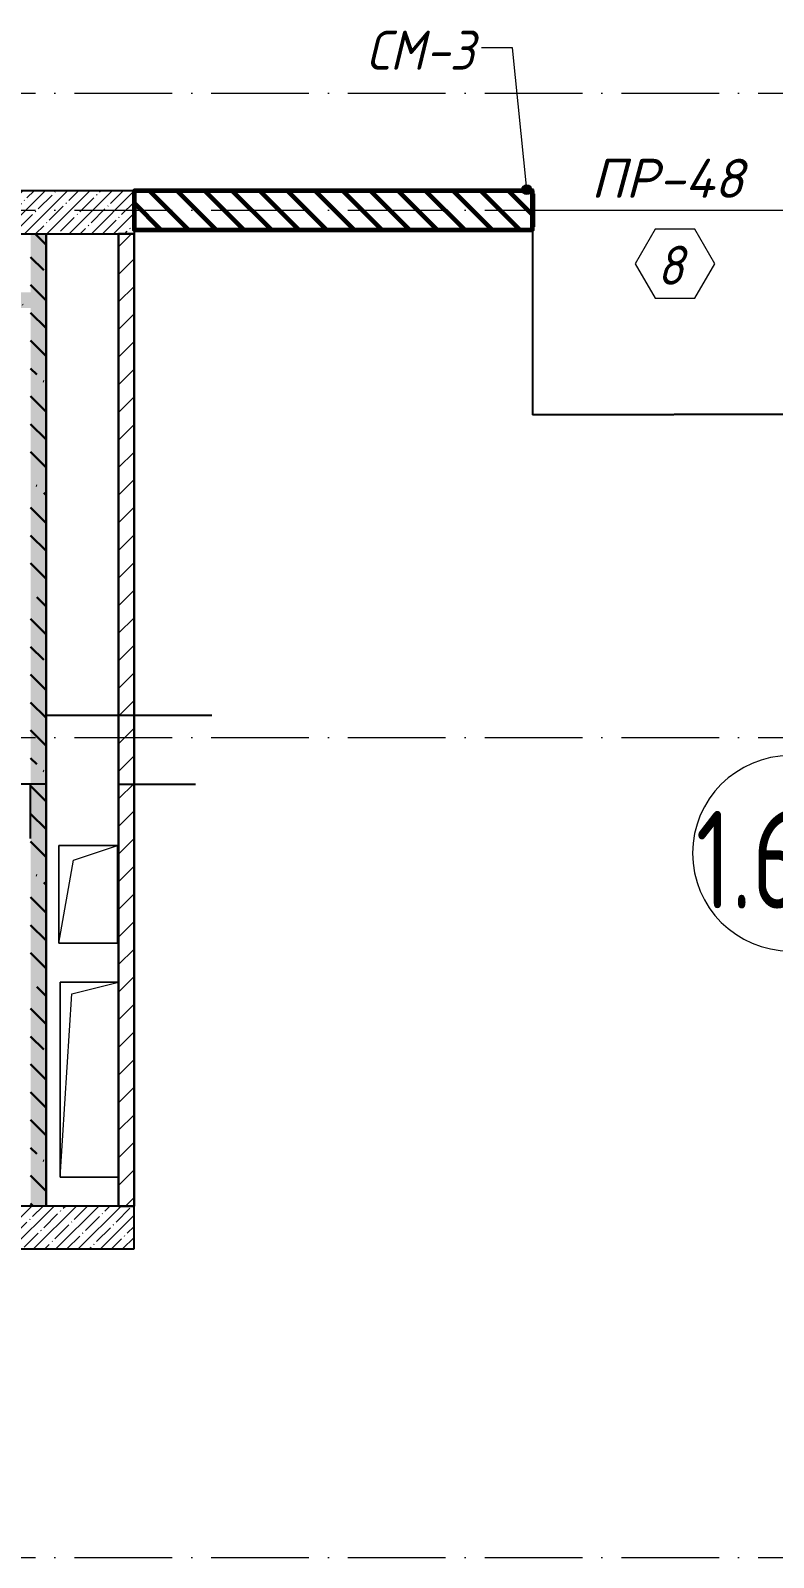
# Model space of a CAD drawing. Header units: millimetres. Extents: x 12986 to 523328, y -9759 to 30092.
# Drawn here: x 163077 to 166881, y 3600 to 11421 of the extents above; entities that cross this region are included whole.
import ezdxf

# ---------------------------------------------------------------- set-up
doc = ezdxf.new("R2010")
doc.units = ezdxf.units.MM
doc.linetypes.add('50_200_ШТРИХ_1Т_ш5_п1_п1_', pattern=[700, 500, -100, 0, -100])
for name, color, linetype, lineweight in [('0) ПГП', 1, 'Continuous', 30), ('1) ПГП Зеленый', 3, 'Continuous', 30), ('2) Расчет', 1, 'Continuous', 30), ('5) Блок ячеистый', 160, 'Continuous', 60), ('A-ANNO-DIMS', 7, 'Continuous', 9), ('A-AREA-IDEN', 7, 'Continuous', 9), ('A-DOOR-IDEN', 7, 'Continuous', 9), ('A-FLOR', 7, 'Continuous', 9), ('A-GENM', 7, 'Continuous', 9), ('A-GENM-1', 7, 'Continuous', 25), ('A-GENM-IDEN', 7, 'Continuous', 9), ('A-WALL-1', 7, 'Continuous', 25), ('A-WALL-PATT-1', 7, 'Continuous', 5), ('A-WALL-PATT-3', 250, 'Continuous', 5), ('Оси-2', 7, '50_200_ШТРИХ_1Т_ш5_п1_п1_', 9)]:
    doc.layers.add(name, color=color, linetype=linetype, lineweight=lineweight)
doc.layers.add('A-WALL-4', color=7, linetype='Continuous', lineweight=25, true_color=0x000000)
doc.layers.add('A-WALL-5', color=7, linetype='Continuous', lineweight=13, true_color=0x008000)
doc.styles.add('ISOCPEUR_I_3', font='isocpeui.ttf', dxfattribs={"width": 0.9, "height": 200})
doc.styles.add('ISOCPEUR_I_5', font='isocpeui.ttf', dxfattribs={"height": 200})
doc.styles.add('СПДС', font='ГОСТ тип А.ttf', dxfattribs={"width": 0.9})
doc.dimstyles.get("Standard").update_dxf_attribs({"dimtxt": 0.18, "dimasz": 0.18, "dimexe": 0.18, "dimexo": 0.0625, "dimgap": 0.09, "dimtad": 0, "dimtih": 1, "dimtoh": 1, "dimdec": 4, "dimzin": 0, "dimdsep": 46, "dimtxsty": 'Standard', "dimcen": 0.09, "dimadec": 0, "dimazin": 0, "dimtfac": 1, "dimtdec": 4, "dimtofl": 0, "dimtmove": 0, "dimatfit": 3, "dimfxl": 1, "dimtolj": 1, "dimtzin": 0, "dimarcsym": 0})
pattern_1 = [(50, (61996.893, 0), (72.873764, -6.37607), [7.62, -83.82]), (355, (61996.89, 0), (-14.09699, 76.422444), [6.096, -67.056]), (100.451, (62002.966, -0.53), (58.776964, 70.04687), [6.476, -71.236]), (46.184, (61996.89, 20.32), (108.43142, -16.817454), [11.43, -125.73]), (96.636, (62005.93, 18.92), (94.961, 98.97089), [9.714, -106.854]), (351.184, (61996.89, 20.32), (94.96227, 98.97018), [9.144, -100.584]), (21, (62007.053, 15.24), (60.64565, -40.906537), [7.62, -83.82]), (326, (62007.05, 15.24), (24.72083, 73.67493), [6.096, -67.056]), (71.451, (62012.11, 11.83), (85.36689, 32.768737), [6.476, -71.236]), (37.5, (61996.893, 0), (1.235525, 33.8224325), [3.353, -62.89, 3.353, -64.719, -67.31]), (37.5, (61996.893, 0), (1.235525, 33.8224325), [-134.315, 3.353, -63.957]), (7.5, (61996.893, 0), (26.728146, 40.072549), [3.353, -35.458, 3.353, -61.366, -25.654]), (7.5, (61996.893, 0), (26.728146, 40.072549), [-103.53, 3.353, -22.301]), (327.5, (61974.236, 0), (54.2363175, -2.292117), [3.353, -22.047, 3.353, -75.895, -105.156]), (327.5, (61974.236, 0), (54.2363175, -2.292117), [-104.648, 3.353, -101.803]), (317.5, (61964.076, 0), (59.25158, 10.17014), [3.353, -29.667, 3.353, -49.276, -74.676]), (317.5, (61964.076, 0), (59.25158, 10.17014), [-85.649, 3.353, -71.323])]
pattern_2 = [(135, (61996.9, 0), (-142.5612, -142.5612), []), (135, (62139.46, 0), (-142.5612, -142.5612), [252.016, -50.403, 3.353, -47.05])]
pattern_3 = [(45, (61996.89, 0), (-57.024626, 57.024626), []), (45, (62053.92, 0), (-57.024626, 57.024626), [100.806, -20.161, 3.353, -16.808])]

# ---------------------------------------------------------------- blocks, each defined once
blk = doc.blocks.new('AR_Отверстие прямоугольное _в плите_ - AR_Отверстие прямоугольное _в плите_-24486508-АР1_Кладочный план 1 этажа')
at = {"layer": 'A-GENM'}
for p, q in [((150, 250), (-150, 250)), ((-150, 250), (-150, -250)), ((-75, 175), (150, 250)), ((150, -250), (150, 250)), ((-150, -250), (-75, 175)), ((-150, -250), (150, -250))]:
    blk.add_line(p, q, dxfattribs=at)
blk = doc.blocks.new('AR_Отверстие прямоугольное _в плите_ - AR_Отверстие прямоугольное _в плите_-24486678-АР1_Кладочный план 1 этажа')
at = {"layer": 'A-GENM'}
for p, q in [((149, 500), (-150, 500)), ((-150, 500), (-150, -500)), ((-90, 440), (149, 499.8)), ((-150, -500), (-90, 440)), ((-150, -500), (149, -500))]:
    blk.add_line(p, q, dxfattribs=at)
blk = doc.blocks.new('Фахверк_СКБ_Уголок_Тип 2 - СМ-3_200х2230h-26671997-АР1_Кладочный план 1 этажа')
at = {"layer": 'A-GENM-1'}
for p, q in [((125, 156), (125, 81)), ((200, 156), (125, 156)), ((125, 81), (131, 81)), ((131, 81), (131, 150)), ((131, 150), (200, 150)), ((200, 150), (200, 156)), ((131, 19), (125, 19)), ((125, 19), (125, -56)), ((131, -50), (131, 19)), ((125, -56), (200, -56)), ((200, -50), (131, -50)), ((200, -56), (200, -50))]:
    blk.add_line(p, q, dxfattribs=at)
blk = doc.blocks.new('Стойка_Влож_Полоса боковая - Полоса-27101091-АР1_Кладочный план 1 этажа')
at = {"layer": 'A-GENM'}
for p, q in [((-5, 85), (0, 85)), ((-5, -85), (-5, 85)), ((0, 31), (0, -31)), ((0, -85), (-5, -85))]:
    blk.add_line(p, q, dxfattribs=at)
blk = doc.blocks.new('AAR_СКБ_Марка_Двери_Перемычка и проем - Марка перемычки и проема-25306769-АР1_Кладочный план 1 этажа')
at = {"layer": 'A-DOOR-IDEN'}
for p, q in [((-5, 0), (5, 0)), ((-0.968, -0.984), (-1.986, -2.747)), ((1.067, -0.984), (-0.968, -0.984)), ((2.085, -2.747), (1.067, -0.984)), ((-1.986, -2.747), (-0.968, -4.509)), ((1.067, -4.509), (2.085, -2.747)), ((-0.968, -4.509), (1.067, -4.509))]:
    blk.add_line(p, q, dxfattribs=at)
blk = doc.blocks.new('DIMBLOCK207-АР1_Кладочный план 1 этажа')
at = {"layer": 'A-ANNO-DIMS', "color": 0, "lineweight": -2, "transparency": 16777216}
for p, q in [((165646.9, 10449.3), (165646.9, 9453)), ((167096.9, 10396.9), (167096.9, 9453)), ((165647.1, 9453.2), (166371.2, 9453.2)), ((167096.7, 9453.2), (166372.6, 9453.2))]:
    blk.add_line(p, q, dxfattribs=at)
at = {"layer": 'A-ANNO-DIMS', "color": 0, "transparency": 16777216}
for points in [[(165647.1, 9453.2), (165647.1, 9453.2), (165646.9, 9453.2)], [(167096.7, 9453.2), (167096.7, 9453.2), (167096.9, 9453.2)]]:
    blk.add_solid(points, dxfattribs=at)
at = {"layer": 'Defpoints', "color": 0, "transparency": 16777216}
for p in [(165646.9, 10449.3), (167096.9, 10397), (167096.9, 9453.2)]:
    blk.add_point(p, dxfattribs=at)
at = {"layer": 'A-ANNO-DIMS', "color": 0, "transparency": 16777216, "insert": (166371.9, 9453.2), "char_height": 0.18, "width": 579.201, "attachment_point": 5}
blk.add_mtext('\\A1;1450.0000', dxfattribs=at)
blk = doc.blocks.new('DIMBLOCK225-АР1_Кладочный план 1 этажа')
at = {"layer": 'A-ANNO-DIMS', "color": 0, "lineweight": -2, "transparency": 16777216}
for p, q in [((163076.9, 7561.1), (162877.7, 7561.1)), ((163076.9, 7281.5), (163076.9, 7561.3)), ((163156.7, 7561.1), (163077.1, 7561.1)), ((163156.9, 7281.5), (163156.9, 7561.3))]:
    blk.add_line(p, q, dxfattribs=at)
at = {"layer": 'A-ANNO-DIMS', "color": 0, "transparency": 16777216}
for points in [[(163077.1, 7561.1), (163077.1, 7561.1), (163076.9, 7561.1)], [(163156.7, 7561.1), (163156.7, 7561.1), (163156.9, 7561.1)]]:
    blk.add_solid(points, dxfattribs=at)
at = {"layer": 'Defpoints', "color": 0, "transparency": 16777216}
for p in [(163156.9, 7561.1), (163076.9, 7281.5), (163156.9, 7281.5)]:
    blk.add_point(p, dxfattribs=at)
at = {"layer": 'A-ANNO-DIMS', "color": 0, "transparency": 16777216, "insert": (162725.4, 7561.2), "char_height": 0.18, "width": 303.391, "attachment_point": 1, "line_spacing_factor": 1.149209}
blk.add_mtext('\\A1;80.0000', dxfattribs=at)
blk = doc.blocks.new('DIMBLOCK226-АР1_Кладочный план 1 этажа')
at = {"layer": 'A-ANNO-DIMS', "color": 0, "lineweight": -2, "transparency": 16777216}
for p, q in [((163156.9, 7281.5), (163156.9, 7914.9)), ((163157.1, 7914.7), (163526.7, 7914.7)), ((163526.9, 7281.5), (163526.9, 7914.9)), ((163526.9, 7914.7), (164005.1, 7914.7))]:
    blk.add_line(p, q, dxfattribs=at)
at = {"layer": 'A-ANNO-DIMS', "color": 0, "transparency": 16777216}
for points in [[(163157.1, 7914.8), (163157.1, 7914.7), (163156.9, 7914.7)], [(163526.7, 7914.8), (163526.7, 7914.7), (163526.9, 7914.7)]]:
    blk.add_solid(points, dxfattribs=at)
at = {"layer": 'Defpoints', "color": 0, "transparency": 16777216}
for p in [(163526.9, 7914.7), (163156.9, 7281.5), (163526.9, 7281.5)]:
    blk.add_point(p, dxfattribs=at)
at = {"layer": 'A-ANNO-DIMS', "color": 0, "transparency": 16777216, "insert": (163778.2, 7914.9), "char_height": 0.18, "width": 455.087, "attachment_point": 1, "line_spacing_factor": 1.149209}
blk.add_mtext('\\A1;369.9999', dxfattribs=at)
blk = doc.blocks.new('DIMBLOCK227-АР1_Кладочный план 1 этажа')
at = {"layer": 'A-ANNO-DIMS', "color": 0, "lineweight": -2, "transparency": 16777216}
for p, q in [((163526.9, 7281.5), (163526.9, 7561.3)), ((163527.1, 7561.1), (163606.7, 7561.1)), ((163606.9, 7281.5), (163606.9, 7561.3)), ((163606.9, 7561.1), (163921.4, 7561.1))]:
    blk.add_line(p, q, dxfattribs=at)
at = {"layer": 'A-ANNO-DIMS', "color": 0, "transparency": 16777216}
for points in [[(163527.1, 7561.1), (163527.1, 7561.1), (163526.9, 7561.1)], [(163606.7, 7561.1), (163606.7, 7561.1), (163606.9, 7561.1)]]:
    blk.add_solid(points, dxfattribs=at)
at = {"layer": 'Defpoints', "color": 0, "transparency": 16777216}
for p in [(163606.9, 7561.1), (163526.9, 7281.5), (163606.9, 7281.5)]:
    blk.add_point(p, dxfattribs=at)
at = {"layer": 'A-ANNO-DIMS', "color": 0, "transparency": 16777216, "insert": (163770.2, 7561.2), "char_height": 0.18, "width": 303.391, "attachment_point": 1, "line_spacing_factor": 1.149209}
blk.add_mtext('\\A1;80.0000', dxfattribs=at)
blk = doc.blocks.new('Марка_Помещения - Номер-25198446-Объем проектирования 1 этажа')
at = {"layer": 'A-AREA-IDEN'}
for start, end in [(360, 180), (180, 360)]:
    blk.add_arc((0, 0), 2.5, start, end, dxfattribs=at)

msp = doc.modelspace()

# ---------------------------------------------------------------- hatches: boundary and pattern name
at = {"layer": '0) ПГП'}
h = msp.add_hatch(dxfattribs=at)
h.set_pattern_fill('FP_16', color=256, style=0, pattern_type=2)
h.set_pattern_definition(pattern_1)
h.paths.add_polyline_path([(163156.89334, 5400.00001), (163156.89334, 10380.00001), (163076.89334, 10380.00001), (163076.89334, 5400.00001)], flags=0)
h = msp.add_hatch(dxfattribs=at)
h.set_pattern_fill('FP_17', color=256, style=0, pattern_type=2)
h.set_pattern_definition(pattern_2)
h.paths.add_polyline_path([(163156.89334, 5400.00001), (163156.89334, 10380.00001), (163076.89334, 10380.00001), (163076.89334, 5400.00001)], flags=0)
h = msp.add_hatch(dxfattribs=at)
h.set_pattern_fill('FP_16', color=256, style=0, pattern_type=2)
h.set_pattern_definition(pattern_1)
h.paths.add_polyline_path([(163076.89334, 10000.00001), (163076.89334, 10080.00001), (159686.89328, 10080.00001), (159686.89328, 10000.00001), (160584.14922, 10000.00001)], flags=0)
h.paths.add_polyline_path([(159646.89328, 10000.00001), (159646.89328, 10007.40001), (159682.39328, 10007.40001), (159682.39328, 10072.60001), (159646.89328, 10072.60001), (159646.89328, 10080.00001), (156286.89328, 10080.00001), (156286.89328, 10000.00001), (157519.61797, 10000.00001)], flags=0)
h = msp.add_hatch(dxfattribs=at)
h.set_pattern_fill('FP_17', color=256, style=0, pattern_type=2)
h.set_pattern_definition(pattern_2)
h.paths.add_polyline_path([(163076.89334, 10000.00001), (163076.89334, 10080.00001), (159686.89328, 10080.00001), (159686.89328, 10000.00001), (160584.14922, 10000.00001)], flags=0)
h.paths.add_polyline_path([(159646.89328, 10000.00001), (159646.89328, 10007.40001), (159682.39328, 10007.40001), (159682.39328, 10072.60001), (159646.89328, 10072.60001), (159646.89328, 10080.00001), (156286.89328, 10080.00001), (156286.89328, 10000.00001), (157519.61797, 10000.00001)], flags=0)
at = {"layer": '5) Блок ячеистый'}
h = msp.add_hatch(dxfattribs=at)
h.set_pattern_fill('FP_3', color=256, style=0, pattern_type=2)
h.set_pattern_definition([(135, (61996.89, 0), (-70.71068, -70.71068), [])])
h.paths.add_polyline_path([(169126.89328, 10400.00001), (169126.89328, 10600.00001), (167096.89328, 10600.00001), (167096.89328, 10400.00001), (167165.89328, 10400.00001)], flags=0)
h.paths.add_polyline_path([(163648.68047, 10400.00001), (165646.89328, 10400.00001), (165646.89328, 10600.00001), (163606.89328, 10600.00001), (163606.89328, 10400.00001)], flags=0)
h.paths.add_polyline_path([(154026.89328, 10400.00001), (154506.89334, 10400.00001), (154506.89334, 10600.00001), (153406.89328, 10600.00001), (153406.89328, 10400.00001), (153946.89328, 10400.00001)], flags=0)
h.paths.add_polyline_path([(155456.89334, 10400.00001), (156206.89328, 10400.00001), (156206.89328, 10600.00001), (155456.89334, 10600.00001), (155456.89334, 10469.00001)], flags=0)
h.paths.add_polyline_path([(151887.89328, 10400.00001), (151956.89328, 10400.00001), (151956.89328, 10600.00001), (151606.89328, 10600.00001), (151606.89328, 10400.00001)], flags=0)
at = {"layer": 'A-GENM-IDEN'}
h = msp.add_hatch(color=256, dxfattribs=at)
edge = h.paths.add_edge_path(flags=0)
edge.add_arc((165617.89328, 10606.00001), 25, 0, 360)
at = {"layer": 'A-WALL-PATT-1'}
h = msp.add_hatch(dxfattribs=at)
h.set_pattern_fill('FP_1', color=256, style=0, pattern_type=2)
h.set_pattern_definition(pattern_3)
h.paths.add_polyline_path([(163606.89328, 10380.00001), (163606.89328, 10600.00001), (156206.89328, 10600.00001), (156206.89328, 10380.00001), (160584.14922, 10380.00001)], flags=0)
h = msp.add_hatch(dxfattribs=at)
h.set_pattern_fill('FP_1', color=256, style=0, pattern_type=2)
h.set_pattern_definition(pattern_3)
h.paths.add_polyline_path([(157519.61797, 5180.00001), (161716.89328, 5180.00001), (161716.89328, 5400.00001), (156206.89328, 5400.00001), (156206.89328, 5180.00001)], flags=0)
h.paths.add_polyline_path([(163606.89328, 5180.00001), (163606.89328, 5400.00001), (162766.89328, 5400.00001), (162766.89328, 5180.00001)], flags=0)
at = {"layer": 'A-WALL-PATT-3'}
h = msp.add_hatch(dxfattribs=at)
h.set_pattern_fill('FP_15', color=256, style=0, pattern_type=2)
h.set_pattern_definition([(45, (61996.89, 0), (-70.71068, 70.71068), [])])
h.paths.add_polyline_path([(163526.89328, 5400.00001), (163606.89328, 5400.00001), (163606.89328, 10380.00001), (163526.89328, 10380.00001), (163526.89328, 8709.76827)], flags=0)

# ---------------------------------------------------------------- linework, layer by layer
at = {"layer": '1) ПГП Зеленый'}
msp.add_lwpolyline([(163526.89328, 10380.00001), (163606.89328, 10380.00001), (163606.89328, 5400.00001), (163526.89328, 5400.00001)], close=True, dxfattribs=at)
at = {"layer": '2) Расчет'}
msp.add_line((163156.89334, 5400.00001), (163156.89334, 10380.00001), dxfattribs=at)
at = {"layer": '5) Блок ячеистый'}
for p, q in [((165577.89328, 10600.00001), (163606.89328, 10600.00001)), ((165646.89328, 10469.00001), (165646.89328, 10531.00001)), ((163606.89328, 10400.00001), (165577.89328, 10400.00001))]:
    msp.add_line(p, q, dxfattribs=at)
msp.add_lwpolyline([(165646.89328, 10600.00001), (163606.89328, 10600.00001), (163606.89328, 10400.00001), (165646.89328, 10400.00001)], close=True, dxfattribs=at)
at = {"layer": 'A-FLOR'}
for p, q in [((163221.89325, 7247), (163521.89325, 7247)), ((163221.89325, 6747), (163221.89325, 7247)), ((163521.89325, 7247), (163521.89325, 6747)), ((163521.89325, 6747), (163221.89325, 6747)), ((163227.89327, 6547.00001), (163526.89328, 6547.00001)), ((163227.89327, 5547.00001), (163227.89327, 6547.00001)), ((163526.89328, 5547.00001), (163227.89327, 5547.00001))]:
    msp.add_line(p, q, dxfattribs=at)
at = {"layer": 'A-GENM-IDEN'}
for p, q in [((165543.73037, 11332.25917), (165386.11861, 11332.25917)), ((165617.89328, 10606.00001), (165543.73037, 11332.25917))]:
    msp.add_line(p, q, dxfattribs=at)
msp.add_circle((165617.89328, 10606.00001), 25, dxfattribs=at)
at = {"layer": 'A-WALL-1'}
for p, q in [((163606.89328, 10600.00001), (156206.89328, 10600.00001)), ((156206.89328, 10380.00001), (163606.89328, 10380.00001)), ((163606.89328, 5400.00001), (162766.89328, 5400.00001)), ((163606.89328, 5180.00001), (163606.89328, 5400.00001)), ((162766.89328, 5180.00001), (163606.89328, 5180.00001))]:
    msp.add_line(p, q, dxfattribs=at)
at = {"layer": 'A-WALL-4'}
msp.add_line((163606.89328, 10600.00001), (163606.89328, 10380.00001), dxfattribs=at)
at = {"layer": 'A-WALL-5'}
for p, q in [((163526.89328, 10380.00001), (163526.89328, 5400.00001)), ((163606.89328, 5400.00001), (163606.89328, 10380.00001))]:
    msp.add_line(p, q, dxfattribs=at)
at = {"layer": 'Оси-2'}
for p, q in [((57586.89328, 11100), (187948.52131, 11100)), ((57586.89328, 10500), (187948.52131, 10500)), ((57586.89328, 7800), (187948.52131, 7800)), ((57586.89328, 3600), (187948.52131, 3600))]:
    msp.add_line(p, q, dxfattribs=at)

# ---------------------------------------------------------------- block references
at = {"layer": 'A-AREA-IDEN', "xscale": 199.9999999999999, "yscale": 199.9999999999999, "zscale": 199.9999999999999}
msp.add_blockref('Марка_Помещения - Номер-25198446-Объем проектирования 1 этажа', (166966.95471, 7206.52533), dxfattribs=at)
at = {"layer": 'A-DOOR-IDEN', "xscale": 99.99999999999993, "yscale": 99.99999999999993, "zscale": 99.99999999999993}
msp.add_blockref('AAR_СКБ_Марка_Двери_Перемычка и проем - Марка перемычки и проема-25306769-АР1_Кладочный план 1 этажа', (166371.89328, 10501.01072), dxfattribs=at)
at = {"layer": 'A-GENM', "rotation": 180}
msp.add_blockref('Стойка_Влож_Полоса боковая - Полоса-27101091-АР1_Кладочный план 1 этажа', (165652.89328, 10500.00001), dxfattribs=at)
at = {"layer": 'A-GENM'}
for name, p in [('AR_Отверстие прямоугольное _в плите_ - AR_Отверстие прямоугольное _в плите_-24486508-АР1_Кладочный план 1 этажа', (163371.89325, 6997)), ('AR_Отверстие прямоугольное _в плите_ - AR_Отверстие прямоугольное _в плите_-24486678-АР1_Кладочный план 1 этажа', (163377.89327, 6047.00001))]:
    msp.add_blockref(name, p, dxfattribs=at)
at = {"layer": 'A-GENM-1', "rotation": 180}
msp.add_blockref('Фахверк_СКБ_Уголок_Тип 2 - СМ-3_200х2230h-26671997-АР1_Кладочный план 1 этажа', (165777.89328, 10550.00001), dxfattribs=at)

# ---------------------------------------------------------------- texts
at = {"layer": 'A-AREA-IDEN', "insert": (166483.18841, 7423.64394), "char_height": 500, "width": 1212.1515, "attachment_point": 1, "style": 'СПДС'}
msp.add_mtext('1.68', dxfattribs=at)
at = {"layer": 'A-DOOR-IDEN', "insert": (166285.69476, 10318.36935), "char_height": 200, "width": 158.734125, "attachment_point": 1, "style": 'ISOCPEUR_I_3'}
msp.add_mtext('\\fISOCPEUR|b0|i1|c204|p34|;\\W.9;8', dxfattribs=at)
at = {"layer": 'A-GENM-IDEN', "char_height": 200, "attachment_point": 1}
for s, insert, width, style in [('СМ', (164796.75924, 11419.87376), 367.9745625, 'ISOCPEUR_I_3'), ('-3', (165100.36861, 11419.87376), 317.46825, 'ISOCPEUR_I_3'), ('ПР', (165946.10835, 10763.48468), 416.8775, 'ISOCPEUR_I_5'), ('-48', (166290.06669, 10763.48468), 561.18125, 'ISOCPEUR_I_5')]:
    msp.add_mtext(s, dxfattribs=dict(at, insert=insert, width=width, style=style))

# ---------------------------------------------------------------- dimensions: what is measured, and where the dimension line sits
at = {"layer": 'A-ANNO-DIMS'}
dim = msp.add_linear_dim(base=(167096.89328, 9453.19661), p1=(165646.89328, 10449.33866), p2=(167096.89328, 10396.95201), dimstyle='Standard', dxfattribs=at)
dim.commit()
dim.dimension.update_dxf_attribs({"geometry": 'DIMBLOCK207-АР1_Кладочный план 1 этажа', "text_midpoint": (166371.89328, 9453.19661)})
for base, p1, p2, picture, middle in [((163526.89328, 7914.73614), (163156.89334, 7281.47102), (163526.89328, 7281.47102), 'DIMBLOCK226-АР1_Кладочный план 1 этажа', (164005.7869, 7914.73614)), ((163156.89334, 7561.11876), (163076.89334, 7281.47102), (163156.89334, 7281.47102), 'DIMBLOCK225-АР1_Кладочный план 1 этажа', (162877.12343, 7561.11876)), ((163606.89328, 7561.11876), (163526.89328, 7281.47102), (163606.89328, 7281.47102), 'DIMBLOCK227-АР1_Кладочный план 1 этажа', (163921.91014, 7561.11876))]:
    dim = msp.add_linear_dim(base=base, p1=p1, p2=p2, dimstyle='Standard', dxfattribs=at)
    dim.commit()
    dim.dimension.update_dxf_attribs({"geometry": picture, "text_midpoint": middle, "dimtype": 160})

doc.saveas('drawing.dxf')
